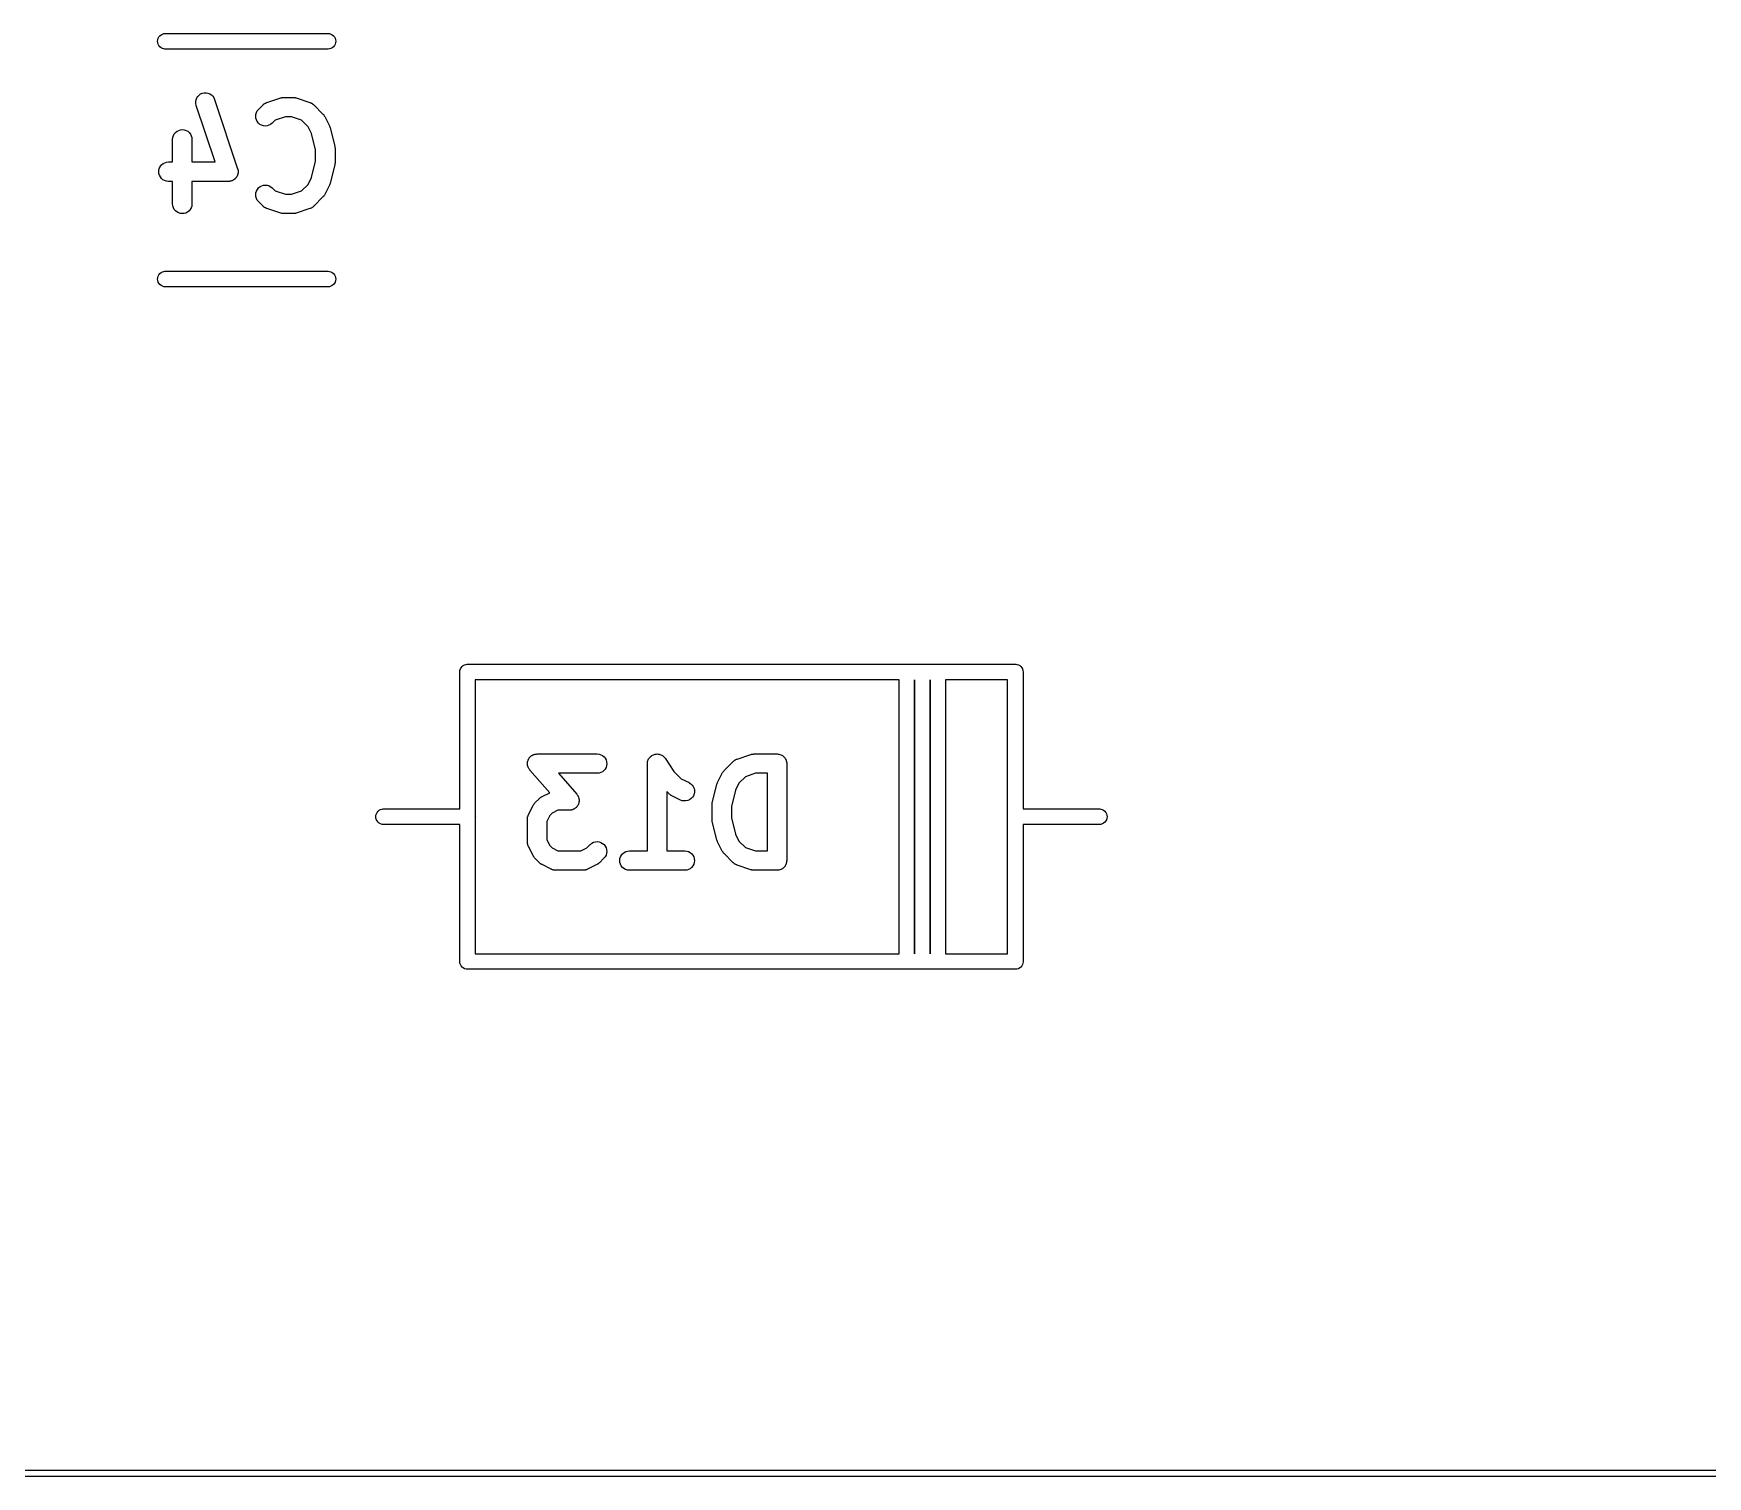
# Model space of a CAD drawing. Extents: x 19 to 116, y -142 to -17.
# Drawn here: x 49.13 to 62.09, y -142.26 to -131.1 of the extents above; entities that cross this region are included whole.
import ezdxf

# ---------------------------------------------------------------- set-up
doc = ezdxf.new("R2010")
doc.units = 0
doc.layers.add('BLACK', color=7, linetype='CONTINUOUS')

msp = doc.modelspace()

# ---------------------------------------------------------------- linework, layer by layer
at = {"layer": 'BLACK', "linetype": 'CONTINUOUS'}
for p, q in [((50.0953, -131.137), (50.1009, -131.127)), ((50.1009, -131.127), (50.1084, -131.117)), ((50.1084, -131.117), (50.1175, -131.11)), ((50.1175, -131.11), (50.1279, -131.104)), ((50.1279, -131.104), (50.1392, -131.101)), ((50.1392, -131.101), (50.1481, -131.1)), ((50.1481, -131.1), (51.4119, -131.1)), ((51.4119, -131.1), (51.4208, -131.101)), ((51.4208, -131.101), (51.4321, -131.104)), ((51.4321, -131.104), (51.4425, -131.11)), ((51.4425, -131.11), (51.4516, -131.117)), ((51.4516, -131.117), (51.4591, -131.127)), ((51.4591, -131.127), (51.4647, -131.137)), ((50.0907, -131.16), (50.0919, -131.148)), ((50.0919, -131.172), (50.0907, -131.16)), ((50.0919, -131.148), (50.0953, -131.137)), ((50.0953, -131.183), (50.0919, -131.172)), ((50.1009, -131.193), (50.0953, -131.183)), ((50.1084, -131.203), (50.1009, -131.193)), ((50.1175, -131.21), (50.1084, -131.203)), ((50.1279, -131.216), (50.1175, -131.21)), ((50.1392, -131.219), (50.1279, -131.216)), ((50.1481, -131.22), (50.1392, -131.219)), ((51.4119, -131.22), (50.1481, -131.22)), ((51.4208, -131.219), (51.4119, -131.22)), ((51.4321, -131.216), (51.4208, -131.219)), ((51.4425, -131.21), (51.4321, -131.216)), ((51.4516, -131.203), (51.4425, -131.21)), ((51.4591, -131.193), (51.4516, -131.203)), ((51.4647, -131.183), (51.4591, -131.193)), ((51.4647, -131.137), (51.4681, -131.148)), ((51.4681, -131.172), (51.4647, -131.183)), ((51.4681, -131.148), (51.4693, -131.16)), ((51.4693, -131.16), (51.4681, -131.172)), ((50.386, -131.627), (50.3886, -131.613)), ((50.3862, -131.642), (50.386, -131.627)), ((50.3892, -131.656), (50.3862, -131.642)), ((50.3886, -131.613), (50.394, -131.599)), ((50.394, -131.599), (50.4019, -131.587)), ((50.4019, -131.587), (50.4121, -131.576)), ((50.4121, -131.576), (50.4241, -131.568)), ((50.4241, -131.568), (50.4375, -131.562)), ((50.4375, -131.562), (50.4518, -131.559)), ((50.4518, -131.559), (50.4664, -131.559)), ((50.4664, -131.559), (50.4808, -131.561)), ((50.4808, -131.561), (50.4945, -131.567)), ((50.4945, -131.567), (50.5069, -131.574)), ((50.5069, -131.574), (50.5175, -131.585)), ((50.5175, -131.585), (50.5259, -131.596)), ((50.5259, -131.596), (50.5319, -131.61)), ((50.5319, -131.61), (50.7104, -132.146)), ((50.9117, -131.648), (50.9159, -131.645)), ((50.9159, -131.645), (50.9199, -131.642)), ((50.9199, -131.642), (50.9218, -131.641)), ((50.9218, -131.641), (50.9236, -131.64)), ((50.9236, -131.64), (50.9283, -131.638)), ((50.9283, -131.638), (50.9329, -131.635)), ((50.9329, -131.635), (50.935, -131.635)), ((50.935, -131.635), (50.937, -131.634)), ((50.937, -131.634), (51.0441, -131.598)), ((51.0441, -131.598), (51.0451, -131.598)), ((51.0451, -131.598), (51.0493, -131.597)), ((51.0493, -131.597), (51.0533, -131.596)), ((51.0533, -131.596), (51.0564, -131.595)), ((51.0564, -131.595), (51.0595, -131.595)), ((51.0595, -131.595), (51.0637, -131.595)), ((51.0637, -131.595), (51.0679, -131.594)), ((51.0679, -131.594), (51.1393, -131.594)), ((51.1393, -131.594), (51.1403, -131.594)), ((51.1403, -131.594), (51.1445, -131.595)), ((51.1445, -131.595), (51.1487, -131.595)), ((51.1487, -131.595), (51.1518, -131.596)), ((51.1518, -131.596), (51.1549, -131.596)), ((51.1549, -131.596), (51.1589, -131.597)), ((51.1589, -131.597), (51.163, -131.598)), ((51.163, -131.598), (51.2701, -131.634)), ((51.2701, -131.634), (51.2711, -131.634)), ((51.2711, -131.634), (51.2731, -131.635)), ((51.2731, -131.635), (51.2752, -131.636)), ((51.2752, -131.636), (51.2798, -131.638)), ((51.2798, -131.638), (51.2844, -131.64)), ((51.2844, -131.64), (51.2862, -131.642)), ((51.2862, -131.642), (51.2881, -131.643)), ((51.2881, -131.643), (51.2921, -131.646)), ((51.2921, -131.646), (51.2963, -131.649)), ((50.3896, -131.657), (50.3892, -131.656)), ((50.5352, -132.094), (50.3896, -131.657)), ((50.85, -131.74), (50.8515, -131.726)), ((50.8514, -131.755), (50.85, -131.74)), ((50.8556, -131.769), (50.8514, -131.755)), ((50.8515, -131.726), (50.8558, -131.712)), ((50.8624, -131.782), (50.8556, -131.769)), ((50.8558, -131.712), (50.8627, -131.699)), ((50.8627, -131.699), (50.872, -131.688)), ((50.872, -131.688), (50.9077, -131.652)), ((50.9077, -131.652), (50.9084, -131.651)), ((50.9084, -131.651), (50.9102, -131.65)), ((50.9102, -131.65), (50.9117, -131.648)), ((51.0012, -131.771), (50.978, -131.794)), ((51.08, -131.744), (51.0012, -131.771)), ((51.1271, -131.744), (51.08, -131.744)), ((51.2059, -131.771), (51.1271, -131.744)), ((51.2562, -131.821), (51.2059, -131.771)), ((51.2963, -131.649), (51.2978, -131.651)), ((51.2978, -131.651), (51.2995, -131.652)), ((51.2995, -131.652), (51.3709, -131.723)), ((51.3709, -131.723), (51.3716, -131.724)), ((51.3716, -131.724), (51.3743, -131.727)), ((51.3743, -131.727), (51.3771, -131.73)), ((51.3771, -131.73), (51.3788, -131.733)), ((51.3788, -131.733), (51.3808, -131.736)), ((51.3808, -131.736), (51.3827, -131.739)), ((51.3827, -131.739), (51.3849, -131.743)), ((51.3849, -131.743), (51.4207, -131.814)), ((50.2071, -131.918), (50.2088, -131.904)), ((50.2088, -131.904), (50.2132, -131.89)), ((50.2132, -131.89), (50.2203, -131.877)), ((50.2203, -131.877), (50.2297, -131.866)), ((50.2297, -131.866), (50.2411, -131.857)), ((50.2411, -131.857), (50.254, -131.85)), ((50.254, -131.85), (50.2681, -131.846)), ((50.2681, -131.846), (50.2827, -131.844)), ((50.2827, -131.844), (50.2972, -131.846)), ((50.2972, -131.846), (50.3112, -131.85)), ((50.3112, -131.85), (50.3241, -131.857)), ((50.3241, -131.857), (50.3354, -131.866)), ((50.3354, -131.866), (50.3446, -131.878)), ((50.3446, -131.878), (50.3515, -131.891)), ((50.3515, -131.891), (50.3557, -131.905)), ((50.3557, -131.905), (50.3571, -131.919)), ((50.8716, -131.793), (50.8624, -131.782)), ((50.8828, -131.803), (50.8716, -131.793)), ((50.8957, -131.81), (50.8828, -131.803)), ((50.9097, -131.814), (50.8957, -131.81)), ((50.9242, -131.816), (50.9097, -131.814)), ((50.9388, -131.814), (50.9242, -131.816)), ((50.9529, -131.81), (50.9388, -131.814)), ((50.9658, -131.804), (50.9529, -131.81)), ((50.9773, -131.794), (50.9658, -131.804)), ((50.978, -131.794), (50.9773, -131.794)), ((51.2828, -131.874), (51.2562, -131.821)), ((51.3143, -132), (51.2828, -131.874)), ((51.4207, -131.814), (51.4211, -131.815)), ((51.4211, -131.815), (51.4212, -131.816)), ((51.4212, -131.816), (51.4214, -131.816)), ((51.4214, -131.816), (51.4238, -131.822)), ((51.4238, -131.822), (51.4262, -131.829)), ((51.4262, -131.829), (51.4262, -131.829)), ((51.4262, -131.829), (51.4263, -131.83)), ((51.4263, -131.83), (51.462, -131.973)), ((50.2071, -131.919), (50.2071, -131.918)), ((50.2071, -132.094), (50.2071, -131.919)), ((50.3571, -131.919), (50.3571, -132.094)), ((51.3143, -132.089), (51.3143, -132)), ((51.462, -131.973), (51.4623, -131.974)), ((51.4623, -131.974), (51.4625, -131.975)), ((51.4625, -131.975), (51.4629, -131.976)), ((51.4629, -131.976), (51.4634, -131.982)), ((51.4634, -131.982), (51.4642, -131.988)), ((51.4642, -131.988), (51.4642, -131.989)), ((51.4642, -131.989), (51.4643, -131.991)), ((51.4643, -131.991), (51.4643, -132.098)), ((50.1, -132.169), (50.1015, -132.154)), ((50.1015, -132.154), (50.1059, -132.14)), ((50.1059, -132.14), (50.1128, -132.127)), ((50.1128, -132.127), (50.1222, -132.116)), ((50.1222, -132.116), (50.1335, -132.107)), ((50.1335, -132.107), (50.1464, -132.1)), ((50.1464, -132.1), (50.1604, -132.096)), ((50.1604, -132.096), (50.175, -132.094)), ((50.175, -132.094), (50.2071, -132.094)), ((50.3571, -132.094), (50.5352, -132.094)), ((50.7104, -132.146), (50.7108, -132.147)), ((50.7108, -132.147), (50.7117, -132.151)), ((50.7117, -132.151), (50.713, -132.155)), ((50.713, -132.155), (50.7132, -132.158)), ((50.7132, -132.158), (50.7138, -132.161)), ((50.7138, -132.161), (50.7139, -132.165)), ((51.2828, -132.215), (51.3143, -132.089)), ((51.462, -132.116), (51.4263, -132.259)), ((51.4622, -132.115), (51.462, -132.116)), ((51.4626, -132.113), (51.4622, -132.115)), ((51.4633, -132.108), (51.4626, -132.113)), ((51.4642, -132.102), (51.4633, -132.108)), ((51.4643, -132.099), (51.4641, -132.1)), ((51.4641, -132.1), (51.4642, -132.102)), ((51.4643, -132.098), (51.4643, -132.099)), ((50.1013, -132.183), (50.1, -132.169)), ((50.1055, -132.197), (50.1013, -132.183)), ((50.1122, -132.21), (50.1055, -132.197)), ((50.1214, -132.222), (50.1122, -132.21)), ((50.1326, -132.231), (50.1214, -132.222)), ((50.1455, -132.238), (50.1326, -132.231)), ((50.1594, -132.243), (50.1455, -132.238)), ((50.174, -132.244), (50.1594, -132.243)), ((50.175, -132.244), (50.174, -132.244)), ((50.2071, -132.244), (50.175, -132.244)), ((50.2071, -132.419), (50.2071, -132.244)), ((50.6393, -132.244), (50.3571, -132.244)), ((50.3571, -132.244), (50.3571, -132.419)), ((50.6437, -132.244), (50.6393, -132.244)), ((50.6482, -132.244), (50.6437, -132.244)), ((50.651, -132.243), (50.6482, -132.244)), ((50.6539, -132.243), (50.651, -132.243)), ((50.6581, -132.242), (50.6539, -132.243)), ((50.6625, -132.241), (50.6581, -132.242)), ((50.6651, -132.239), (50.6625, -132.241)), ((50.6679, -132.239), (50.6651, -132.239)), ((50.6718, -132.237), (50.6679, -132.239)), ((50.6759, -132.235), (50.6718, -132.237)), ((50.6783, -132.233), (50.6759, -132.235)), ((50.6808, -132.232), (50.6783, -132.233)), ((50.6843, -132.229), (50.6808, -132.232)), ((50.6879, -132.226), (50.6843, -132.229)), ((50.6899, -132.224), (50.6879, -132.226)), ((50.6921, -132.223), (50.6899, -132.224)), ((50.695, -132.219), (50.6921, -132.223)), ((50.6981, -132.216), (50.695, -132.219)), ((50.6996, -132.213), (50.6981, -132.216)), ((50.7015, -132.211), (50.6996, -132.213)), ((50.7036, -132.207), (50.7015, -132.211)), ((50.706, -132.204), (50.7036, -132.207)), ((50.7071, -132.201), (50.706, -132.204)), ((50.7084, -132.198), (50.7071, -132.201)), ((50.7097, -132.194), (50.7084, -132.198)), ((50.7114, -132.19), (50.7097, -132.194)), ((50.7119, -132.187), (50.7114, -132.19)), ((50.7128, -132.184), (50.7119, -132.187)), ((50.7132, -132.18), (50.7128, -132.184)), ((50.714, -132.176), (50.7132, -132.18)), ((50.7139, -132.165), (50.7143, -132.17)), ((50.7143, -132.17), (50.714, -132.173)), ((50.714, -132.173), (50.714, -132.176)), ((50.863, -132.306), (50.8723, -132.294)), ((50.8723, -132.294), (50.8837, -132.285)), ((50.8837, -132.285), (50.8967, -132.278)), ((50.8967, -132.278), (50.9107, -132.274)), ((50.9107, -132.274), (50.9253, -132.273)), ((50.9253, -132.273), (50.9398, -132.274)), ((50.9398, -132.274), (50.9538, -132.279)), ((50.9538, -132.279), (50.9667, -132.286)), ((50.9667, -132.286), (50.978, -132.295)), ((51.2059, -132.318), (51.2562, -132.268)), ((51.2562, -132.268), (51.2828, -132.215)), ((51.4207, -132.274), (51.3849, -132.346)), ((51.4208, -132.274), (51.4207, -132.274)), ((51.421, -132.274), (51.4208, -132.274)), ((51.4234, -132.267), (51.421, -132.274)), ((51.4259, -132.261), (51.4234, -132.267)), ((51.426, -132.26), (51.4259, -132.261)), ((51.4261, -132.26), (51.426, -132.26)), ((51.4263, -132.259), (51.4261, -132.26)), ((50.2086, -132.434), (50.2071, -132.419)), ((50.3571, -132.42), (50.3555, -132.435)), ((50.3571, -132.419), (50.3571, -132.42)), ((50.85, -132.347), (50.8516, -132.333)), ((50.8513, -132.362), (50.85, -132.347)), ((50.8554, -132.376), (50.8513, -132.362)), ((50.8516, -132.333), (50.856, -132.319)), ((50.8621, -132.389), (50.8554, -132.376)), ((50.856, -132.319), (50.863, -132.306)), ((50.8712, -132.4), (50.8621, -132.389)), ((50.872, -132.401), (50.8712, -132.4)), ((50.9077, -132.437), (50.872, -132.401)), ((50.978, -132.295), (51.0012, -132.318)), ((51.0012, -132.318), (51.08, -132.344)), ((51.08, -132.344), (51.1271, -132.344)), ((51.1271, -132.344), (51.2059, -132.318)), ((51.3709, -132.365), (51.2995, -132.437)), ((51.3736, -132.362), (51.3709, -132.365)), ((51.3765, -132.359), (51.3736, -132.362)), ((51.3782, -132.356), (51.3765, -132.359)), ((51.3802, -132.354), (51.3782, -132.356)), ((51.3822, -132.35), (51.3802, -132.354)), ((51.3845, -132.347), (51.3822, -132.35)), ((51.3849, -132.346), (51.3845, -132.347)), ((50.2128, -132.448), (50.2086, -132.434)), ((50.2197, -132.461), (50.2128, -132.448)), ((50.2289, -132.472), (50.2197, -132.461)), ((50.2402, -132.481), (50.2289, -132.472)), ((50.2531, -132.488), (50.2402, -132.481)), ((50.2671, -132.493), (50.2531, -132.488)), ((50.2816, -132.494), (50.2671, -132.493)), ((50.2962, -132.493), (50.2816, -132.494)), ((50.3102, -132.489), (50.2962, -132.493)), ((50.3232, -132.482), (50.3102, -132.489)), ((50.3346, -132.473), (50.3232, -132.482)), ((50.344, -132.462), (50.3346, -132.473)), ((50.3511, -132.449), (50.344, -132.462)), ((50.3555, -132.435), (50.3511, -132.449)), ((50.9094, -132.438), (50.9077, -132.437)), ((50.9109, -132.44), (50.9094, -132.438)), ((50.915, -132.443), (50.9109, -132.44)), ((50.919, -132.446), (50.915, -132.443)), ((50.9209, -132.447), (50.919, -132.446)), ((50.9227, -132.448), (50.9209, -132.447)), ((50.9274, -132.45), (50.9227, -132.448)), ((50.9319, -132.453), (50.9274, -132.45)), ((50.934, -132.453), (50.9319, -132.453)), ((50.936, -132.454), (50.934, -132.453)), ((50.937, -132.455), (50.936, -132.454)), ((51.0441, -132.49), (50.937, -132.455)), ((51.0482, -132.491), (51.0441, -132.49)), ((51.0523, -132.493), (51.0482, -132.491)), ((51.0554, -132.493), (51.0523, -132.493)), ((51.0584, -132.494), (51.0554, -132.493)), ((51.0626, -132.494), (51.0584, -132.494)), ((51.0668, -132.494), (51.0626, -132.494)), ((51.0679, -132.494), (51.0668, -132.494)), ((51.1393, -132.494), (51.0679, -132.494)), ((51.1435, -132.494), (51.1393, -132.494)), ((51.1477, -132.494), (51.1435, -132.494)), ((51.1507, -132.493), (51.1477, -132.494)), ((51.1539, -132.493), (51.1507, -132.493)), ((51.1579, -132.492), (51.1539, -132.493)), ((51.162, -132.491), (51.1579, -132.492)), ((51.163, -132.49), (51.162, -132.491)), ((51.2701, -132.455), (51.163, -132.49)), ((51.2722, -132.454), (51.2701, -132.455)), ((51.2743, -132.453), (51.2722, -132.454)), ((51.2788, -132.451), (51.2743, -132.453)), ((51.2835, -132.449), (51.2788, -132.451)), ((51.2853, -132.447), (51.2835, -132.449)), ((51.2873, -132.446), (51.2853, -132.447)), ((51.2913, -132.443), (51.2873, -132.446)), ((51.2955, -132.44), (51.2913, -132.443)), ((51.297, -132.439), (51.2955, -132.44)), ((51.2987, -132.437), (51.297, -132.439)), ((51.2995, -132.437), (51.2987, -132.437)), ((50.1279, -132.944), (50.1392, -132.941)), ((50.1392, -132.941), (50.1481, -132.94)), ((50.1481, -132.94), (51.4119, -132.94)), ((51.4119, -132.94), (51.4208, -132.941)), ((51.4208, -132.941), (51.4321, -132.944)), ((50.0907, -133), (50.0919, -132.988)), ((50.0919, -133.012), (50.0907, -133)), ((50.0919, -132.988), (50.0953, -132.977)), ((50.0953, -133.023), (50.0919, -133.012)), ((50.0953, -132.977), (50.1009, -132.967)), ((50.1009, -133.033), (50.0953, -133.023)), ((50.1009, -132.967), (50.1084, -132.957)), ((50.1084, -133.043), (50.1009, -133.033)), ((50.1084, -132.957), (50.1175, -132.95)), ((50.1175, -133.05), (50.1084, -133.043)), ((50.1175, -132.95), (50.1279, -132.944)), ((50.1279, -133.056), (50.1175, -133.05)), ((50.1392, -133.059), (50.1279, -133.056)), ((50.1481, -133.06), (50.1392, -133.059)), ((51.4119, -133.06), (50.1481, -133.06)), ((51.4208, -133.059), (51.4119, -133.06)), ((51.4321, -133.056), (51.4208, -133.059)), ((51.4321, -132.944), (51.4425, -132.95)), ((51.4425, -133.05), (51.4321, -133.056)), ((51.4425, -132.95), (51.4516, -132.957)), ((51.4516, -133.043), (51.4425, -133.05)), ((51.4516, -132.957), (51.4591, -132.967)), ((51.4591, -133.033), (51.4516, -133.043)), ((51.4591, -132.967), (51.4647, -132.977)), ((51.4647, -133.023), (51.4591, -133.033)), ((51.4647, -132.977), (51.4681, -132.988)), ((51.4681, -133.012), (51.4647, -133.023)), ((51.4681, -132.988), (51.4693, -133)), ((51.4693, -133), (51.4681, -133.012)), ((52.4297, -136.04), (52.4309, -136.028)), ((52.43, -136.043), (52.4297, -136.04)), ((52.43, -137.1), (52.43, -136.043)), ((52.4309, -136.028), (52.4343, -136.017)), ((52.4343, -136.017), (52.4399, -136.007)), ((52.4399, -136.007), (52.4474, -135.997)), ((52.4474, -135.997), (52.4565, -135.99)), ((52.4565, -135.99), (52.4669, -135.984)), ((52.4669, -135.984), (52.4782, -135.981)), ((52.4782, -135.981), (52.4871, -135.98)), ((52.4871, -135.98), (52.4871, -135.98)), ((52.4871, -135.98), (52.49, -135.98)), ((52.49, -135.98), (52.4929, -135.98)), ((52.4929, -135.98), (55.8871, -135.98)), ((55.8871, -135.98), (55.89, -135.98)), ((55.89, -135.98), (55.8929, -135.98)), ((55.8929, -135.98), (56.0071, -135.98)), ((56.0071, -135.98), (56.01, -135.98)), ((56.01, -135.98), (56.0129, -135.98)), ((56.0129, -135.98), (56.1271, -135.98)), ((56.1271, -135.98), (56.13, -135.98)), ((56.13, -135.98), (56.1329, -135.98)), ((56.1329, -135.98), (56.7271, -135.98)), ((56.7271, -135.98), (56.73, -135.98)), ((56.73, -135.98), (56.7329, -135.98)), ((56.7329, -135.98), (56.7329, -135.98)), ((56.7329, -135.98), (56.7418, -135.981)), ((56.7418, -135.981), (56.7531, -135.984)), ((56.7531, -135.984), (56.7635, -135.99)), ((56.7635, -135.99), (56.7726, -135.997)), ((56.7726, -135.997), (56.7801, -136.007)), ((56.7801, -136.007), (56.7857, -136.017)), ((56.7857, -136.017), (56.7891, -136.028)), ((56.7891, -136.028), (56.7903, -136.04)), ((56.7903, -136.04), (56.79, -136.043)), ((56.79, -136.043), (56.79, -137.1)), ((52.55, -136.1), (52.55, -137.157)), ((55.83, -136.1), (52.55, -136.1)), ((55.83, -138.22), (55.83, -136.1)), ((55.95, -138.22), (55.95, -136.1)), ((55.95, -136.1), (55.95, -138.22)), ((56.07, -138.22), (56.07, -136.1)), ((56.07, -136.1), (56.07, -138.22)), ((56.19, -136.1), (56.19, -138.22)), ((56.67, -136.1), (56.19, -136.1)), ((56.67, -137.157), (56.67, -136.1)), ((52.9727, -136.7), (52.9757, -136.696)), ((52.9757, -136.696), (52.9778, -136.694)), ((52.9778, -136.694), (52.9796, -136.692)), ((52.9796, -136.692), (52.9834, -136.69)), ((52.9834, -136.69), (52.9871, -136.687)), ((52.9871, -136.687), (52.9894, -136.686)), ((52.9894, -136.686), (52.9915, -136.684)), ((52.9915, -136.684), (52.9958, -136.682)), ((52.9958, -136.682), (53, -136.68)), ((53, -136.68), (53.0025, -136.679)), ((53.0025, -136.679), (53.0049, -136.678)), ((53.0049, -136.678), (53.0095, -136.677)), ((53.0095, -136.677), (53.014, -136.676)), ((53.014, -136.676), (53.0166, -136.675)), ((53.0166, -136.675), (53.0192, -136.675)), ((53.0192, -136.675), (53.0239, -136.675)), ((53.0239, -136.675), (53.0286, -136.674)), ((53.0286, -136.674), (53.4929, -136.674)), ((53.4929, -136.674), (53.4939, -136.674)), ((53.4939, -136.674), (53.5084, -136.676)), ((53.5084, -136.676), (53.5224, -136.68)), ((53.5224, -136.68), (53.5352, -136.687)), ((53.5352, -136.687), (53.5464, -136.697)), ((53.5464, -136.697), (53.5556, -136.708)), ((53.8998, -136.702), (53.9046, -136.696)), ((53.9046, -136.696), (53.9046, -136.696)), ((53.9046, -136.696), (53.9047, -136.696)), ((53.9047, -136.696), (53.9099, -136.691)), ((53.9099, -136.691), (53.916, -136.687)), ((53.916, -136.687), (53.916, -136.687)), ((53.916, -136.687), (53.9161, -136.687)), ((53.9161, -136.687), (53.9224, -136.683)), ((53.9224, -136.683), (53.9289, -136.68)), ((53.9289, -136.68), (53.929, -136.68)), ((53.929, -136.68), (53.9362, -136.678)), ((53.929, -136.68), (53.929, -136.68)), ((53.9362, -136.678), (53.943, -136.676)), ((53.943, -136.676), (53.943, -136.676)), ((53.943, -136.676), (53.9431, -136.676)), ((53.9431, -136.676), (53.9502, -136.675)), ((53.9502, -136.675), (53.9575, -136.674)), ((53.9575, -136.674), (53.9576, -136.674)), ((53.9576, -136.674), (53.9577, -136.674)), ((53.9577, -136.674), (53.9647, -136.675)), ((53.9647, -136.675), (53.9721, -136.676)), ((53.9721, -136.676), (53.9722, -136.676)), ((53.9722, -136.676), (53.9722, -136.676)), ((53.9722, -136.676), (53.9793, -136.678)), ((53.9793, -136.678), (53.9861, -136.68)), ((53.9861, -136.68), (53.9861, -136.68)), ((53.9861, -136.68), (53.9862, -136.68)), ((53.9862, -136.68), (53.9926, -136.684)), ((53.9926, -136.684), (53.999, -136.687)), ((53.999, -136.687), (53.999, -136.687)), ((53.999, -136.687), (53.9991, -136.687)), ((53.9991, -136.687), (54.0044, -136.692)), ((54.0044, -136.692), (54.0103, -136.696)), ((54.0103, -136.696), (54.0103, -136.696)), ((54.0103, -136.696), (54.0104, -136.696)), ((54.0104, -136.696), (54.0147, -136.702)), ((54.5763, -136.714), (54.6834, -136.678)), ((54.6834, -136.678), (54.6844, -136.678)), ((54.6844, -136.678), (54.6885, -136.677)), ((54.6885, -136.677), (54.6926, -136.676)), ((54.6926, -136.676), (54.6957, -136.675)), ((54.6957, -136.675), (54.6987, -136.675)), ((54.6987, -136.675), (54.7029, -136.675)), ((54.7029, -136.675), (54.7071, -136.674)), ((54.7071, -136.674), (54.8857, -136.674)), ((54.8857, -136.674), (54.8862, -136.674)), ((54.8862, -136.674), (54.8862, -136.674)), ((54.8862, -136.674), (54.8863, -136.674)), ((54.8863, -136.674), (54.8868, -136.674)), ((54.8868, -136.674), (54.8938, -136.675)), ((54.8938, -136.675), (54.9008, -136.676)), ((54.9008, -136.676), (54.901, -136.676)), ((54.901, -136.676), (54.9013, -136.676)), ((54.9013, -136.676), (54.908, -136.678)), ((54.908, -136.678), (54.9148, -136.68)), ((54.9148, -136.68), (54.915, -136.68)), ((54.915, -136.68), (54.9153, -136.68)), ((54.9153, -136.68), (54.9215, -136.684)), ((54.9215, -136.684), (54.9277, -136.687)), ((54.9277, -136.687), (54.9279, -136.687)), ((54.9279, -136.687), (54.9281, -136.687)), ((54.9281, -136.687), (54.9335, -136.692)), ((54.9335, -136.692), (54.9389, -136.696)), ((54.9389, -136.696), (54.9391, -136.697)), ((54.9391, -136.697), (54.9393, -136.697)), ((54.9393, -136.697), (54.9437, -136.702)), ((52.9536, -136.749), (52.9538, -136.746)), ((52.954, -136.753), (52.9536, -136.749)), ((52.9538, -136.744), (52.9546, -136.739)), ((52.9538, -136.746), (52.9538, -136.744)), ((52.9541, -136.758), (52.954, -136.753)), ((52.9547, -136.761), (52.9541, -136.758)), ((52.9546, -136.739), (52.9551, -136.734)), ((52.9549, -136.763), (52.9547, -136.761)), ((52.9562, -136.768), (52.9549, -136.763)), ((52.9551, -136.734), (52.9559, -136.732)), ((52.9559, -136.732), (52.9563, -136.729)), ((52.9572, -136.772), (52.9562, -136.768)), ((52.9563, -136.729), (52.958, -136.725)), ((52.9583, -136.775), (52.9572, -136.772)), ((52.958, -136.725), (52.9594, -136.72)), ((52.959, -136.777), (52.9583, -136.775)), ((52.9612, -136.782), (52.959, -136.777)), ((52.9594, -136.72), (52.9607, -136.718)), ((52.9607, -136.718), (52.9616, -136.715)), ((52.9631, -136.786), (52.9612, -136.782)), ((52.9616, -136.715), (52.9642, -136.711)), ((52.9646, -136.788), (52.9631, -136.786)), ((52.9642, -136.711), (52.9664, -136.707)), ((52.9658, -136.79), (52.9646, -136.788)), ((52.9688, -136.794), (52.9658, -136.79)), ((52.9664, -136.707), (52.9681, -136.705)), ((52.9681, -136.705), (52.9695, -136.703)), ((52.9714, -136.798), (52.9688, -136.794)), ((52.9695, -136.703), (52.9727, -136.7)), ((52.9721, -136.799), (52.9714, -136.798)), ((53.1256, -136.974), (52.9721, -136.799)), ((53.4929, -136.824), (53.1939, -136.824)), ((53.1939, -136.824), (53.335, -136.986)), ((53.5074, -136.823), (53.4929, -136.824)), ((53.5214, -136.819), (53.5074, -136.823)), ((53.5344, -136.812), (53.5214, -136.819)), ((53.5457, -136.803), (53.5344, -136.812)), ((53.555, -136.791), (53.5457, -136.803)), ((53.562, -136.778), (53.555, -136.791)), ((53.5556, -136.708), (53.5624, -136.721)), ((53.5663, -136.764), (53.562, -136.778)), ((53.5624, -136.721), (53.5665, -136.735)), ((53.5679, -136.75), (53.5663, -136.764)), ((53.5665, -136.735), (53.5679, -136.75)), ((53.8821, -136.748), (53.883, -136.741)), ((53.8821, -136.749), (53.8821, -136.748)), ((53.8821, -136.748), (53.8821, -136.748)), ((53.8821, -136.748), (53.8821, -136.748)), ((53.8821, -136.748), (53.8821, -136.748)), ((53.8821, -137.424), (53.8821, -136.749)), ((53.883, -136.741), (53.8838, -136.734)), ((53.8838, -136.734), (53.8862, -136.726)), ((53.8838, -136.734), (53.8838, -136.734)), ((53.8838, -136.734), (53.8838, -136.734)), ((53.8862, -136.726), (53.8882, -136.72)), ((53.8882, -136.72), (53.8918, -136.713)), ((53.8882, -136.72), (53.8882, -136.72)), ((53.8882, -136.72), (53.8882, -136.72)), ((53.8918, -136.713), (53.8952, -136.707)), ((53.8952, -136.707), (53.8952, -136.707)), ((53.8952, -136.707), (53.8953, -136.707)), ((53.8953, -136.707), (53.8998, -136.702)), ((54.0147, -136.702), (54.0195, -136.708)), ((54.0195, -136.708), (54.0869, -136.809)), ((54.0869, -136.809), (54.1444, -136.866)), ((54.4258, -136.894), (54.4615, -136.823)), ((54.4615, -136.823), (54.462, -136.822)), ((54.462, -136.822), (54.4643, -136.818)), ((54.4643, -136.818), (54.4662, -136.815)), ((54.4662, -136.815), (54.4682, -136.812)), ((54.4682, -136.812), (54.4699, -136.81)), ((54.4699, -136.81), (54.4729, -136.807)), ((54.4729, -136.807), (54.4755, -136.803)), ((54.4755, -136.803), (54.547, -136.732)), ((54.547, -136.732), (54.5477, -136.731)), ((54.5477, -136.731), (54.5494, -136.73)), ((54.5494, -136.73), (54.551, -136.728)), ((54.551, -136.728), (54.5551, -136.725)), ((54.5551, -136.725), (54.5592, -136.722)), ((54.5592, -136.722), (54.5611, -136.721)), ((54.5611, -136.721), (54.5629, -136.72)), ((54.5629, -136.72), (54.5676, -136.718)), ((54.5676, -136.718), (54.5721, -136.715)), ((54.5721, -136.715), (54.5743, -136.715)), ((54.5743, -136.715), (54.5763, -136.714)), ((54.7193, -136.824), (54.6405, -136.851)), ((54.8107, -136.824), (54.7193, -136.824)), ((54.8107, -137.424), (54.8107, -136.824)), ((54.9437, -136.702), (54.9482, -136.708)), ((54.9482, -136.708), (54.9483, -136.708)), ((54.9483, -136.708), (54.9485, -136.708)), ((54.9485, -136.708), (54.9517, -136.714)), ((54.9517, -136.714), (54.9551, -136.721)), ((54.9551, -136.721), (54.9551, -136.721)), ((54.9551, -136.721), (54.9553, -136.721)), ((54.9553, -136.721), (54.9572, -136.728)), ((54.9572, -136.728), (54.9593, -136.735)), ((54.9593, -136.735), (54.9593, -136.735)), ((54.9593, -136.735), (54.9594, -136.735)), ((54.9594, -136.735), (54.96, -136.742)), ((54.96, -136.742), (54.9607, -136.749)), ((54.9607, -136.749), (54.9607, -137.499)), ((54.1444, -136.866), (54.205, -136.896)), ((54.205, -136.896), (54.2059, -136.897)), ((54.2059, -136.897), (54.2182, -136.905)), ((54.2182, -136.905), (54.2287, -136.915)), ((54.2287, -136.915), (54.237, -136.927)), ((54.237, -136.927), (54.2428, -136.941)), ((54.2428, -136.941), (54.2459, -136.955)), ((54.2459, -136.955), (54.2462, -136.97)), ((54.3844, -137.053), (54.4201, -136.91)), ((54.4201, -136.91), (54.4204, -136.909)), ((54.4204, -136.909), (54.4205, -136.908)), ((54.4205, -136.908), (54.423, -136.902)), ((54.4205, -136.908), (54.4205, -136.908)), ((54.423, -136.902), (54.4255, -136.895)), ((54.4255, -136.895), (54.4257, -136.895)), ((54.4257, -136.895), (54.4258, -136.894)), ((54.5636, -136.954), (54.5321, -137.08)), ((54.5902, -136.901), (54.5636, -136.954)), ((54.6405, -136.851), (54.5902, -136.901)), ((52.9615, -137.144), (52.9972, -137.073)), ((52.9972, -137.073), (52.9977, -137.072)), ((52.9977, -137.072), (53, -137.068)), ((53, -137.068), (53.002, -137.065)), ((53.002, -137.065), (53.0039, -137.062)), ((53.0039, -137.062), (53.0056, -137.06)), ((53.0056, -137.06), (53.0086, -137.057)), ((53.0086, -137.057), (53.0113, -137.053)), ((53.0113, -137.053), (53.047, -137.018)), ((53.047, -137.018), (53.0477, -137.017)), ((53.0477, -137.017), (53.051, -137.014)), ((53.051, -137.014), (53.0541, -137.011)), ((53.0541, -137.011), (53.0567, -137.01)), ((53.0567, -137.01), (53.0592, -137.008)), ((53.0592, -137.008), (53.0629, -137.006)), ((53.0629, -137.006), (53.0665, -137.004)), ((53.0665, -137.004), (53.1256, -136.974)), ((53.3314, -137.088), (53.3294, -137.09)), ((53.3344, -137.085), (53.3314, -137.088)), ((53.3377, -137.081), (53.3344, -137.085)), ((53.335, -136.986), (53.3357, -136.986)), ((53.3357, -136.986), (53.3384, -136.99)), ((53.3391, -137.079), (53.3377, -137.081)), ((53.3384, -136.99), (53.3413, -136.994)), ((53.3407, -137.077), (53.3391, -137.079)), ((53.343, -137.073), (53.3407, -137.077)), ((53.3413, -136.994), (53.3425, -136.996)), ((53.3425, -136.996), (53.344, -136.998)), ((53.3455, -137.069), (53.343, -137.073)), ((53.344, -136.998), (53.3459, -137.003)), ((53.3465, -137.066), (53.3455, -137.069)), ((53.3459, -137.003), (53.3481, -137.007)), ((53.3477, -137.064), (53.3465, -137.066)), ((53.3491, -137.06), (53.3477, -137.064)), ((53.3481, -137.007), (53.3489, -137.009)), ((53.3489, -137.009), (53.3499, -137.012)), ((53.3508, -137.055), (53.3491, -137.06)), ((53.3499, -137.012), (53.3509, -137.016)), ((53.3513, -137.053), (53.3508, -137.055)), ((53.3509, -137.016), (53.3522, -137.021)), ((53.352, -137.05), (53.3513, -137.053)), ((53.3525, -137.045), (53.352, -137.05)), ((53.3522, -137.021), (53.3525, -137.024)), ((53.3525, -137.024), (53.353, -137.026)), ((53.3533, -137.041), (53.3525, -137.045)), ((53.353, -137.026), (53.3531, -137.031)), ((53.3531, -137.031), (53.3536, -137.036)), ((53.3536, -137.036), (53.3533, -137.038)), ((53.3533, -137.038), (53.3533, -137.041)), ((54.047, -136.981), (54.0321, -136.966)), ((54.0321, -136.966), (54.0321, -137.424)), ((54.0502, -136.984), (54.047, -136.981)), ((54.0532, -136.987), (54.0502, -136.984)), ((54.0559, -136.988), (54.0532, -136.987)), ((54.0583, -136.99), (54.0559, -136.988)), ((54.062, -136.992), (54.0583, -136.99)), ((54.0655, -136.994), (54.062, -136.992)), ((54.0665, -136.995), (54.0655, -136.994)), ((54.1379, -137.031), (54.0665, -136.995)), ((54.1516, -137.036), (54.1379, -137.031)), ((54.166, -137.038), (54.1516, -137.036)), ((54.1806, -137.038), (54.166, -137.038)), ((54.1949, -137.035), (54.1806, -137.038)), ((54.2083, -137.029), (54.1949, -137.035)), ((54.2203, -137.02), (54.2083, -137.029)), ((54.2304, -137.01), (54.2203, -137.02)), ((54.2383, -136.998), (54.2304, -137.01)), ((54.2436, -136.984), (54.2383, -136.998)), ((54.2462, -136.97), (54.2436, -136.984)), ((54.3821, -137.07), (54.3823, -137.068)), ((54.3821, -137.071), (54.3821, -137.07)), ((54.3821, -137.178), (54.3821, -137.071)), ((54.3822, -137.067), (54.3831, -137.061)), ((54.3823, -137.068), (54.3822, -137.067)), ((54.3831, -137.061), (54.3838, -137.055)), ((54.3838, -137.055), (54.3842, -137.054)), ((54.3842, -137.054), (54.3844, -137.053)), ((54.5321, -137.08), (54.5321, -137.169)), ((51.7797, -137.16), (51.7809, -137.148)), ((51.7809, -137.172), (51.7797, -137.16)), ((51.7809, -137.148), (51.7843, -137.137)), ((51.7843, -137.183), (51.7809, -137.172)), ((51.7843, -137.137), (51.7899, -137.127)), ((51.7899, -137.193), (51.7843, -137.183)), ((51.7899, -137.127), (51.7974, -137.117)), ((51.7974, -137.203), (51.7899, -137.193)), ((51.7974, -137.117), (51.8065, -137.11)), ((51.8065, -137.21), (51.7974, -137.203)), ((51.8065, -137.11), (51.8169, -137.104)), ((51.8169, -137.216), (51.8065, -137.21)), ((51.8169, -137.104), (51.8282, -137.101)), ((51.8282, -137.219), (51.8169, -137.216)), ((51.8282, -137.101), (51.8371, -137.1)), ((51.8371, -137.1), (52.43, -137.1)), ((52.55, -137.157), (52.5503, -137.16)), ((52.5503, -137.16), (52.55, -137.163)), ((52.55, -137.163), (52.55, -138.22)), ((52.9536, -137.177), (52.9538, -137.175)), ((52.9536, -137.178), (52.9536, -137.177)), ((52.9536, -137.356), (52.9536, -137.178)), ((52.9538, -137.172), (52.9546, -137.167)), ((52.9538, -137.175), (52.9538, -137.172)), ((52.9546, -137.167), (52.9552, -137.162)), ((52.9552, -137.162), (52.9559, -137.16)), ((52.9559, -137.16), (52.9563, -137.158)), ((52.9563, -137.158), (52.9581, -137.153)), ((52.9581, -137.153), (52.9596, -137.148)), ((52.9596, -137.148), (52.9607, -137.146)), ((52.9607, -137.146), (52.9615, -137.144)), ((53.1259, -137.151), (53.1036, -137.196)), ((53.1036, -137.196), (53.1036, -137.339)), ((53.1444, -137.132), (53.1259, -137.151)), ((53.1891, -137.11), (53.1444, -137.132)), ((53.2786, -137.11), (53.1891, -137.11)), ((53.2832, -137.11), (53.2786, -137.11)), ((53.288, -137.109), (53.2832, -137.11)), ((53.2905, -137.109), (53.288, -137.109)), ((53.2931, -137.109), (53.2905, -137.109)), ((53.2976, -137.107), (53.2931, -137.109)), ((53.3022, -137.106), (53.2976, -137.107)), ((53.3046, -137.105), (53.3022, -137.106)), ((53.3072, -137.104), (53.3046, -137.105)), ((53.3113, -137.102), (53.3072, -137.104)), ((53.3156, -137.1), (53.3113, -137.102)), ((53.3178, -137.099), (53.3156, -137.1)), ((53.3201, -137.097), (53.3178, -137.099)), ((53.3237, -137.094), (53.3201, -137.097)), ((53.3276, -137.092), (53.3237, -137.094)), ((53.3294, -137.09), (53.3276, -137.092)), ((54.3823, -137.179), (54.3821, -137.178)), ((54.3822, -137.181), (54.3823, -137.179)), ((54.383, -137.186), (54.3822, -137.181)), ((54.3836, -137.192), (54.383, -137.186)), ((54.384, -137.194), (54.3836, -137.192)), ((54.3841, -137.195), (54.384, -137.194)), ((54.3844, -137.196), (54.3841, -137.195)), ((54.4201, -137.339), (54.3844, -137.196)), ((54.5321, -137.169), (54.5636, -137.295)), ((56.6697, -137.16), (56.67, -137.157)), ((56.67, -137.163), (56.6697, -137.16)), ((56.67, -138.22), (56.67, -137.163)), ((56.79, -137.1), (57.3829, -137.1)), ((57.3829, -137.1), (57.3918, -137.101)), ((57.3918, -137.101), (57.4031, -137.104)), ((57.4031, -137.216), (57.3918, -137.219)), ((57.4031, -137.104), (57.4135, -137.11)), ((57.4135, -137.21), (57.4031, -137.216)), ((57.4135, -137.11), (57.4226, -137.117)), ((57.4226, -137.203), (57.4135, -137.21)), ((57.4226, -137.117), (57.4301, -137.127)), ((57.4301, -137.193), (57.4226, -137.203)), ((57.4301, -137.127), (57.4357, -137.137)), ((57.4357, -137.183), (57.4301, -137.193)), ((57.4357, -137.137), (57.4391, -137.148)), ((57.4391, -137.172), (57.4357, -137.183)), ((57.4391, -137.148), (57.4403, -137.16)), ((57.4403, -137.16), (57.4391, -137.172)), ((51.8371, -137.22), (51.8282, -137.219)), ((52.43, -137.22), (51.8371, -137.22)), ((52.43, -138.277), (52.43, -137.22)), ((53.1036, -137.339), (53.1259, -137.383)), ((54.4202, -137.339), (54.4201, -137.339)), ((54.4203, -137.34), (54.4202, -137.339)), ((54.4226, -137.346), (54.4203, -137.34)), ((54.425, -137.353), (54.4226, -137.346)), ((54.5636, -137.295), (54.5902, -137.348)), ((57.3829, -137.22), (56.79, -137.22)), ((56.79, -137.22), (56.79, -138.277)), ((57.3918, -137.219), (57.3829, -137.22)), ((52.9538, -137.359), (52.9536, -137.356)), ((52.9537, -137.361), (52.9538, -137.359)), ((52.9545, -137.366), (52.9537, -137.361)), ((52.955, -137.371), (52.9545, -137.366)), ((52.9556, -137.373), (52.955, -137.371)), ((52.956, -137.375), (52.9556, -137.373)), ((52.9577, -137.38), (52.956, -137.375)), ((52.9592, -137.385), (52.9577, -137.38)), ((52.9603, -137.387), (52.9592, -137.385)), ((52.961, -137.389), (52.9603, -137.387)), ((52.9615, -137.39), (52.961, -137.389)), ((52.9972, -137.461), (52.9615, -137.39)), ((52.9994, -137.465), (52.9972, -137.461)), ((53.0014, -137.469), (52.9994, -137.465)), ((53.0033, -137.471), (53.0014, -137.469)), ((53.005, -137.474), (53.0033, -137.471)), ((53.0079, -137.477), (53.005, -137.474)), ((53.0105, -137.48), (53.0079, -137.477)), ((53.1259, -137.383), (53.1444, -137.402)), ((53.1444, -137.402), (53.1891, -137.424)), ((53.1891, -137.424), (53.368, -137.424)), ((53.368, -137.424), (53.4127, -137.402)), ((53.4127, -137.402), (53.4398, -137.375)), ((53.4398, -137.375), (53.4406, -137.374)), ((53.4406, -137.374), (53.452, -137.365)), ((53.452, -137.365), (53.465, -137.358)), ((53.465, -137.358), (53.4791, -137.354)), ((53.4791, -137.354), (53.4936, -137.353)), ((53.4936, -137.353), (53.5082, -137.354)), ((53.5082, -137.354), (53.5222, -137.359)), ((53.5222, -137.359), (53.535, -137.366)), ((53.535, -137.366), (53.5463, -137.375)), ((53.5552, -137.47), (53.5459, -137.481)), ((53.5463, -137.375), (53.5555, -137.387)), ((53.5621, -137.457), (53.5552, -137.47)), ((53.5555, -137.387), (53.5623, -137.4)), ((53.5664, -137.443), (53.5621, -137.457)), ((53.5623, -137.4), (53.5665, -137.414)), ((53.5679, -137.428), (53.5664, -137.443)), ((53.5665, -137.414), (53.5679, -137.428)), ((53.6694, -137.484), (53.6737, -137.47)), ((53.6737, -137.47), (53.6807, -137.457)), ((53.6807, -137.457), (53.69, -137.446)), ((53.69, -137.446), (53.7014, -137.437)), ((53.7014, -137.437), (53.7143, -137.43)), ((53.7143, -137.43), (53.7283, -137.426)), ((53.7283, -137.426), (53.7429, -137.424)), ((53.7429, -137.424), (53.8821, -137.424)), ((54.0321, -137.424), (54.1714, -137.424)), ((54.1714, -137.424), (54.1725, -137.424)), ((54.1725, -137.424), (54.187, -137.426)), ((54.187, -137.426), (54.201, -137.43)), ((54.201, -137.43), (54.2138, -137.437)), ((54.2138, -137.437), (54.225, -137.447)), ((54.225, -137.447), (54.2342, -137.458)), ((54.2342, -137.458), (54.241, -137.471)), ((54.241, -137.471), (54.2451, -137.485)), ((54.4252, -137.353), (54.425, -137.353)), ((54.4253, -137.353), (54.4252, -137.353)), ((54.4258, -137.354), (54.4253, -137.353)), ((54.4615, -137.426), (54.4258, -137.354)), ((54.4637, -137.429), (54.4615, -137.426)), ((54.4657, -137.433), (54.4637, -137.429)), ((54.4676, -137.435), (54.4657, -137.433)), ((54.4693, -137.438), (54.4676, -137.435)), ((54.4722, -137.441), (54.4693, -137.438)), ((54.4748, -137.444), (54.4722, -137.441)), ((54.4755, -137.445), (54.4748, -137.444)), ((54.547, -137.517), (54.4755, -137.445)), ((54.5902, -137.348), (54.6405, -137.398)), ((54.6405, -137.398), (54.7193, -137.424)), ((54.7193, -137.424), (54.8107, -137.424)), ((53.0113, -137.481), (53.0105, -137.48)), ((53.047, -137.517), (53.0113, -137.481)), ((53.0502, -137.519), (53.047, -137.517)), ((53.0532, -137.522), (53.0502, -137.519)), ((53.0559, -137.524), (53.0532, -137.522)), ((53.0583, -137.526), (53.0559, -137.524)), ((53.062, -137.528), (53.0583, -137.526)), ((53.0655, -137.53), (53.062, -137.528)), ((53.0665, -137.531), (53.0655, -137.53)), ((53.1379, -137.566), (53.0665, -137.531)), ((53.1399, -137.567), (53.1379, -137.566)), ((53.1419, -137.568), (53.1399, -137.567)), ((53.1468, -137.57), (53.1419, -137.568)), ((53.1516, -137.572), (53.1468, -137.57)), ((53.1537, -137.572), (53.1516, -137.572)), ((53.1558, -137.573), (53.1537, -137.572)), ((53.1609, -137.573), (53.1558, -137.573)), ((53.166, -137.574), (53.1609, -137.573)), ((53.1682, -137.574), (53.166, -137.574)), ((53.1704, -137.574), (53.1682, -137.574)), ((53.1714, -137.574), (53.1704, -137.574)), ((53.3857, -137.574), (53.1714, -137.574)), ((53.3879, -137.574), (53.3857, -137.574)), ((53.3901, -137.574), (53.3879, -137.574)), ((53.3952, -137.573), (53.3901, -137.574)), ((53.4003, -137.573), (53.3952, -137.573)), ((53.4024, -137.572), (53.4003, -137.573)), ((53.4046, -137.572), (53.4024, -137.572)), ((53.4094, -137.57), (53.4046, -137.572)), ((53.4143, -137.569), (53.4094, -137.57)), ((53.4162, -137.568), (53.4143, -137.569)), ((53.4183, -137.567), (53.4162, -137.568)), ((53.4193, -137.566), (53.4183, -137.567)), ((53.4907, -137.531), (53.4193, -137.566)), ((53.4942, -137.528), (53.4907, -137.531)), ((53.498, -137.526), (53.4942, -137.528)), ((53.5004, -137.525), (53.498, -137.526)), ((53.5031, -137.523), (53.5004, -137.525)), ((53.5061, -137.52), (53.5031, -137.523)), ((53.5094, -137.517), (53.5061, -137.52)), ((53.5102, -137.517), (53.5094, -137.517)), ((53.5459, -137.481), (53.5102, -137.517)), ((53.6679, -137.499), (53.6694, -137.484)), ((53.6692, -137.513), (53.6679, -137.499)), ((53.6733, -137.527), (53.6692, -137.513)), ((53.6801, -137.54), (53.6733, -137.527)), ((53.6893, -137.552), (53.6801, -137.54)), ((53.7005, -137.561), (53.6893, -137.552)), ((53.7133, -137.568), (53.7005, -137.561)), ((53.7273, -137.573), (53.7133, -137.568)), ((53.7418, -137.574), (53.7273, -137.573)), ((53.7429, -137.574), (53.7418, -137.574)), ((54.1714, -137.574), (53.7429, -137.574)), ((54.186, -137.573), (54.1714, -137.574)), ((54.2, -137.569), (54.186, -137.573)), ((54.2129, -137.562), (54.2, -137.569)), ((54.2243, -137.553), (54.2129, -137.562)), ((54.2336, -137.541), (54.2243, -137.553)), ((54.2406, -137.528), (54.2336, -137.541)), ((54.2449, -137.514), (54.2406, -137.528)), ((54.2464, -137.5), (54.2449, -137.514)), ((54.2451, -137.485), (54.2464, -137.5)), ((54.5487, -137.518), (54.547, -137.517)), ((54.5502, -137.52), (54.5487, -137.518)), ((54.5543, -137.523), (54.5502, -137.52)), ((54.5583, -137.526), (54.5543, -137.523)), ((54.5602, -137.527), (54.5583, -137.526)), ((54.562, -137.528), (54.5602, -137.527)), ((54.5667, -137.53), (54.562, -137.528)), ((54.5712, -137.533), (54.5667, -137.53)), ((54.5733, -137.533), (54.5712, -137.533)), ((54.5753, -137.534), (54.5733, -137.533)), ((54.5763, -137.535), (54.5753, -137.534)), ((54.6834, -137.57), (54.5763, -137.535)), ((54.6875, -137.571), (54.6834, -137.57)), ((54.6915, -137.573), (54.6875, -137.571)), ((54.6947, -137.573), (54.6915, -137.573)), ((54.6977, -137.574), (54.6947, -137.573)), ((54.7019, -137.574), (54.6977, -137.574)), ((54.7061, -137.574), (54.7019, -137.574)), ((54.7071, -137.574), (54.7061, -137.574)), ((54.8857, -137.574), (54.7071, -137.574)), ((54.8927, -137.574), (54.8857, -137.574)), ((54.8998, -137.573), (54.8927, -137.574)), ((54.9, -137.573), (54.8998, -137.573)), ((54.9003, -137.573), (54.9, -137.573)), ((54.907, -137.571), (54.9003, -137.573)), ((54.9138, -137.569), (54.907, -137.571)), ((54.914, -137.569), (54.9138, -137.569)), ((54.9143, -137.569), (54.914, -137.569)), ((54.9205, -137.565), (54.9143, -137.569)), ((54.9268, -137.562), (54.9205, -137.565)), ((54.927, -137.562), (54.9268, -137.562)), ((54.9272, -137.562), (54.927, -137.562)), ((54.9327, -137.557), (54.9272, -137.562)), ((54.9382, -137.553), (54.9327, -137.557)), ((54.9384, -137.553), (54.9382, -137.553)), ((54.9386, -137.553), (54.9384, -137.553)), ((54.943, -137.547), (54.9386, -137.553)), ((54.9476, -137.542), (54.943, -137.547)), ((54.9477, -137.541), (54.9476, -137.542)), ((54.9479, -137.541), (54.9477, -137.541)), ((54.9512, -137.535), (54.9479, -137.541)), ((54.9546, -137.529), (54.9512, -137.535)), ((54.9547, -137.529), (54.9546, -137.529)), ((54.9549, -137.528), (54.9547, -137.529)), ((54.957, -137.522), (54.9549, -137.528)), ((54.9591, -137.515), (54.957, -137.522)), ((54.9592, -137.514), (54.9591, -137.515)), ((54.9591, -137.515), (54.9591, -137.515)), ((54.9599, -137.507), (54.9592, -137.514)), ((54.9607, -137.5), (54.9599, -137.507)), ((54.9607, -137.499), (54.9607, -137.5)), ((54.9607, -137.5), (54.9607, -137.5)), ((54.9607, -137.5), (54.9607, -137.5)), ((54.9607, -137.5), (54.9607, -137.5)), ((52.55, -138.22), (55.83, -138.22)), ((55.95, -138.22), (55.95, -138.22)), ((56.07, -138.22), (56.07, -138.22)), ((56.19, -138.22), (56.67, -138.22)), ((52.4297, -138.28), (52.43, -138.277)), ((52.4309, -138.292), (52.4297, -138.28)), ((52.4343, -138.303), (52.4309, -138.292)), ((52.4399, -138.313), (52.4343, -138.303)), ((52.4474, -138.323), (52.4399, -138.313)), ((52.4565, -138.33), (52.4474, -138.323)), ((52.4669, -138.336), (52.4565, -138.33)), ((52.4782, -138.339), (52.4669, -138.336)), ((52.49, -138.34), (52.4782, -138.339)), ((52.4929, -138.34), (52.49, -138.34)), ((55.8871, -138.34), (52.4929, -138.34)), ((55.89, -138.34), (55.8871, -138.34)), ((55.8929, -138.34), (55.89, -138.34)), ((56.0071, -138.34), (55.8929, -138.34)), ((56.01, -138.34), (56.0071, -138.34)), ((56.0129, -138.34), (56.01, -138.34)), ((56.1271, -138.34), (56.0129, -138.34)), ((56.13, -138.34), (56.1271, -138.34)), ((56.1329, -138.34), (56.13, -138.34)), ((56.7271, -138.34), (56.1329, -138.34)), ((56.73, -138.34), (56.7271, -138.34)), ((56.7418, -138.339), (56.73, -138.34)), ((56.7531, -138.336), (56.7418, -138.339)), ((56.7635, -138.33), (56.7531, -138.336)), ((56.7726, -138.323), (56.7635, -138.33)), ((56.7801, -138.313), (56.7726, -138.323)), ((56.7857, -138.303), (56.7801, -138.313)), ((56.7891, -138.292), (56.7857, -138.303)), ((56.79, -138.283), (56.7891, -138.292)), ((56.79, -138.277), (56.7903, -138.28)), ((56.7903, -138.28), (56.79, -138.283)), ((56.79, -138.283), (56.79, -138.283)), ((115.399, -142.265), (19.4312, -142.265)), ((19.455, -142.215), (115.375, -142.215))]:
    msp.add_line(p, q, dxfattribs=at)

doc.saveas('drawing.dxf')
